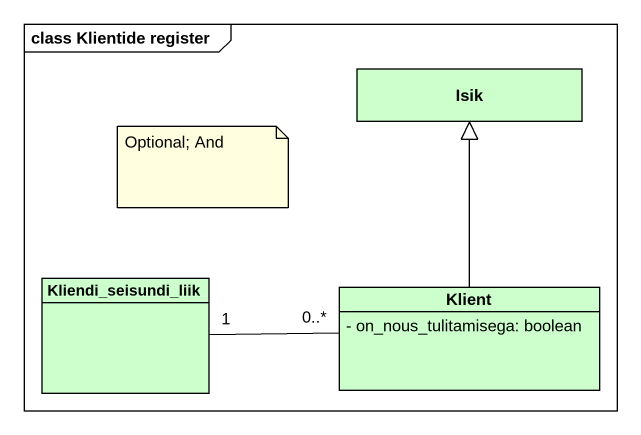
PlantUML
@startuml
mainframe class Klientide register
hide circle
hide empty members
skinparam classAttributeIconSize 0
class Isik #CCFFCC
class Kliendi_seisundi_liik #CCFFCC
class Klient #CCFFCC {
  - on_nous_tulitamisega: boolean
}
Kliendi_seisundi_liik "1" -right- "0..*" Klient
Klient -up-|> Isik
note as N1
  Optional; And
end note
@enduml
